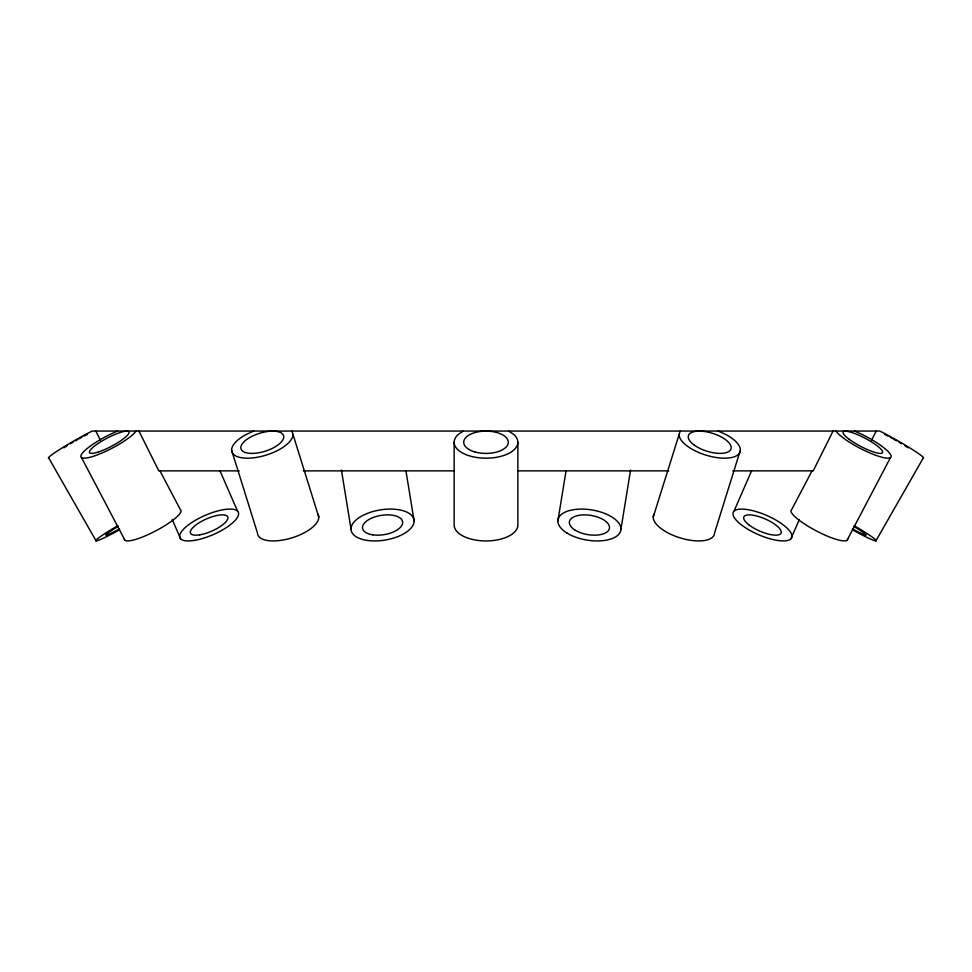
<?xml version="1.0" encoding="UTF-8"?>
<svg xmlns="http://www.w3.org/2000/svg" width="972" height="972" viewBox="0 0 972 972"><rect width="100%" height="100%" fill="white"/><g stroke="black" fill="none" stroke-linecap="round" stroke-linejoin="round"><path stroke-width="1.46" d="M557.892 520.895L566.081 470.655M620.95 529.145L630.585 470.035M653.233 517.055L680.193 431.058M740.372 450.23L714.554 532.984A31.857 13.401 17.3 0 1 679.404 537.65A31.857 13.401 17.3 0 1 654.399 513.763M733.982 511.223L751.563 470.873M790.929 538.816A31.857 10.449 23.5 0 0 754.88 511.223A31.857 10.449 23.5 0 0 741.563 525.014A31.857 10.449 23.5 0 0 790.929 538.816L799.349 519.498M871.544 440.34L876.185 431.058M833.053 431.058L813.187 470.873L732.791 470.873M812.021 470.873L791.658 509.632A31.857 6.61 27.7 0 0 816.723 531.113A31.857 6.61 27.7 0 0 847.669 538.816M846.989 540.408L890.461 457.642M875.869 540.942L923.157 458.189A31.857 2.272 29.7 0 0 886.136 434.302L879.854 431.058L92.146 431.058L85.864 434.302A31.857 2.272 -29.7 0 0 48.843 458.189L96.131 540.942M136.238 431.058L133.188 434.302A31.857 6.61 -27.7 0 1 84.102 458.189A31.857 6.61 -27.7 0 1 110.31 434.302L117.491 431.058M463.401 431.058L458.42 434.302A31.857 15.929 0 0 0 486 458.189A31.857 15.929 0 0 0 513.581 434.302L508.599 431.058M253.765 431.058L246.536 434.302A31.857 13.401 -17.3 0 0 247.386 458.189A31.857 13.401 -17.3 0 0 292.961 434.302L291.807 431.058M239.209 470.873L158.813 470.873L138.947 431.058M303.337 470.873L454.313 470.873M517.687 470.873L668.663 470.873M718.235 431.058L725.464 434.302A31.857 13.401 17.3 0 1 724.614 458.189A31.857 13.401 17.3 0 1 679.039 434.302M854.51 431.058L861.69 434.302A31.857 6.61 27.7 0 1 887.898 458.189A31.857 6.61 27.7 0 1 838.812 434.302L835.762 431.058M159.979 470.873L180.342 509.632A31.857 6.61 -27.7 0 1 155.277 531.113A31.857 6.61 -27.7 0 1 124.331 538.816M81.539 457.642L125.011 540.408M95.815 431.058L100.456 440.34M220 470.873L237.605 511.223M172.214 519.498L180.646 538.816M292.961 434.302L318.767 517.055M231.628 450.23L257.446 532.984A31.857 13.401 -17.3 0 0 292.596 537.65A31.857 13.401 -17.3 0 0 317.601 513.763M405.919 470.655L414.108 520.895A31.857 15.273 -9.3 0 1 367.149 540.408A31.857 15.273 -9.3 0 1 366.48 513.763A31.857 15.273 -9.3 0 1 414.108 520.895M341.415 470.035L351.05 529.145M517.857 442.26L517.857 525.014A31.857 15.929 0 0 1 486 540.942A31.857 15.929 0 0 1 454.143 525.014L454.143 442.26M119.568 529.801A31.857 2.272 -29.7 0 1 95.778 540.809A31.857 2.272 -29.7 0 1 117.721 525.706M119.459 528.902A20.303 1.446 -29.7 0 1 105.802 535.086A20.303 1.446 -29.7 0 1 118.292 526.338M63.836 447.837A22.295 1.592 -29.7 0 1 66.995 445.844M70.506 443.718A22.295 1.592 -29.7 0 1 72.973 442.26M75.488 440.814A22.295 1.592 -29.7 0 1 78.027 439.38M79.279 438.688A22.295 1.592 -29.7 0 1 81.757 437.327M84.114 436.076A22.295 1.592 -29.7 0 1 87.419 434.387M854.279 525.706A31.857 2.272 29.7 0 1 876.222 540.809A31.857 2.272 29.7 0 1 852.432 529.801M853.708 526.338A20.303 1.446 29.7 0 1 866.198 535.086A20.303 1.446 29.7 0 1 852.541 528.902M884.581 434.387A22.295 1.592 29.7 0 1 887.886 436.076M890.243 437.327A22.295 1.592 29.7 0 1 892.721 438.688M893.973 439.38A22.295 1.592 29.7 0 1 896.512 440.814M899.027 442.26A22.295 1.592 29.7 0 1 901.494 443.718M905.005 445.844A22.295 1.592 29.7 0 1 908.164 447.837M251.857 453.414A22.295 9.38 -17.3 0 0 283.763 436.695A22.295 9.38 -17.3 0 0 251.262 436.695A22.295 9.38 -17.3 0 0 251.857 453.414M98.609 451.919A22.295 4.629 -27.7 0 0 129.033 432.613A22.295 4.629 -27.7 0 0 99.958 442.26A22.295 4.629 -27.7 0 0 98.609 451.919M474.846 451.919A22.295 11.154 0 0 0 508.295 442.26A22.295 11.154 0 0 0 474.846 432.613A22.295 11.154 0 0 0 474.846 451.919M694.287 445.152A22.295 9.38 17.3 0 0 730.349 450.145A22.295 9.38 17.3 0 0 704.481 431.495A22.295 9.38 17.3 0 0 694.287 445.152M194.388 540.408A31.857 10.425 -23.6 0 0 238.614 513.763A31.857 10.425 -23.6 0 0 194.376 520.895A31.857 10.425 -23.6 0 0 194.388 540.408M199.722 534.831A20.303 6.646 -23.6 0 0 227.922 517.845A20.303 6.646 -23.6 0 0 199.722 522.389A20.303 6.646 -23.6 0 0 199.722 534.831M849.321 439.38A22.295 4.629 27.7 0 0 882.163 453.037A22.295 4.629 27.7 0 0 856.915 434.387A22.295 4.629 27.7 0 0 849.321 439.38M372.738 534.831A20.303 9.744 -9.3 0 0 402.675 522.389A20.303 9.744 -9.3 0 0 372.312 517.845A20.303 9.744 -9.3 0 0 372.738 534.831M566.858 532.984A31.857 15.273 9.3 0 0 619.784 532.984A31.857 15.273 9.3 0 0 581.633 509.097A31.857 15.273 9.3 0 0 566.858 532.984M575.035 530.092A20.303 9.744 9.3 0 0 608.776 530.092A20.303 9.744 9.3 0 0 584.464 514.868A20.303 9.744 9.3 0 0 575.035 530.092M749.133 525.014A20.303 6.658 23.5 0 0 780.613 533.81A20.303 6.658 23.5 0 0 757.625 516.229A20.303 6.658 23.5 0 0 749.133 525.014"/></g></svg>
